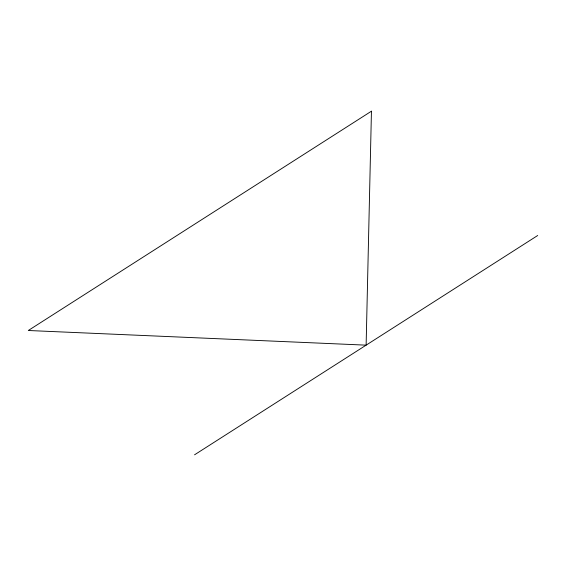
<?xml version="1.0" encoding="UTF-8"?>
<svg xmlns="http://www.w3.org/2000/svg" width="566" height="566" viewBox="0 0 566 566"><rect width="100%" height="100%" fill="white"/><g stroke="black" fill="none" stroke-linecap="round" stroke-linejoin="round"><path stroke-width="0.85" d="M194.548 454.809L537.7 235.498M371.452 111.191L366.124 345.154L28.3 330.502L371.452 111.191"/></g></svg>
